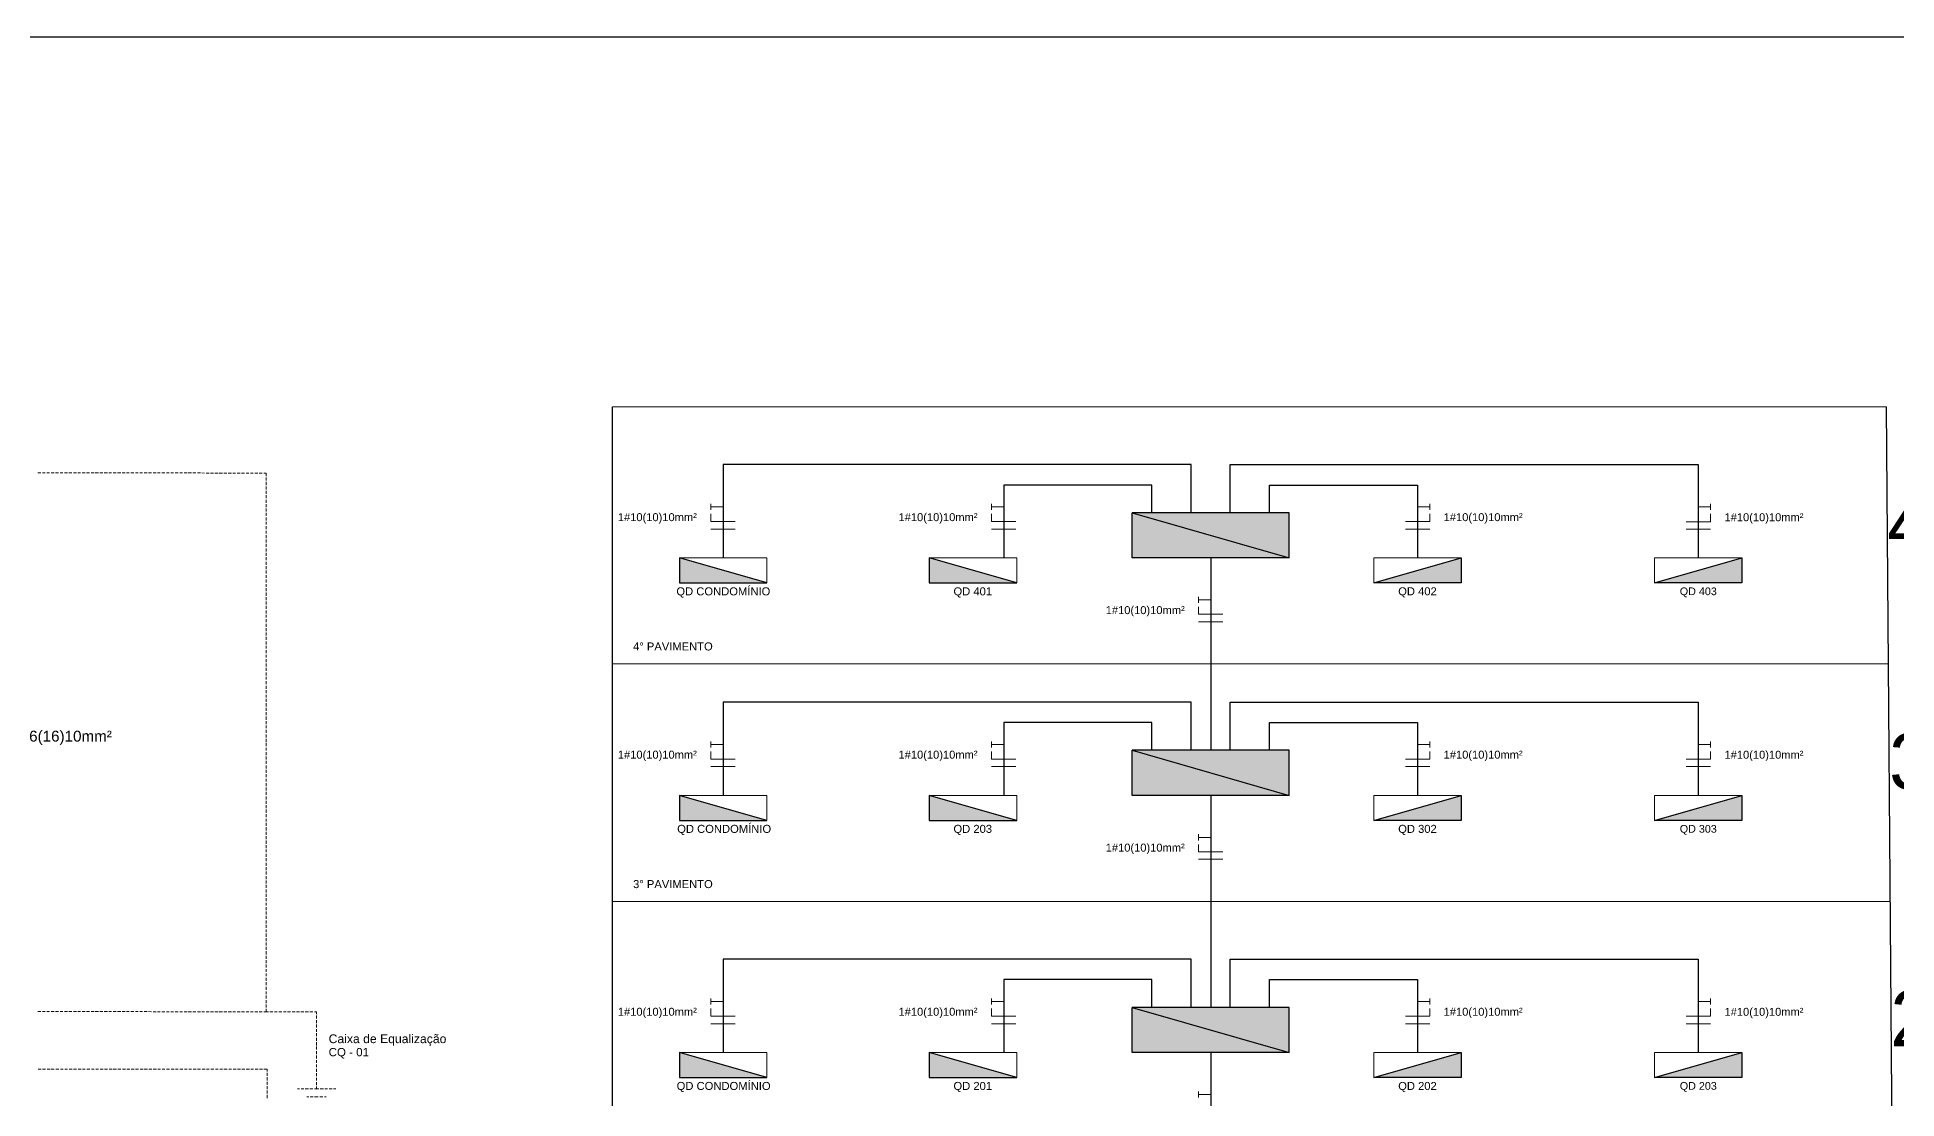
# Model space of a CAD drawing. Header units: millimetres. Extents: x 50 to 186, y -32 to 33.
# Drawn here: x 144.72 to 171.33, y 18.15 to 33.34 of the extents above; entities that cross this region are included whole.
import ezdxf

# ---------------------------------------------------------------- set-up
doc = ezdxf.new("R2010")
doc.units = ezdxf.units.MM
doc.layers.add('11 - Quadro de cargas', color=7, linetype='Continuous', lineweight=30)
doc.layers.add('Prumada Eletrica', color=40, linetype='Continuous', lineweight=30)
doc.layers.add('TEXTO', color=7, linetype='Continuous')
doc.styles.add('Arial0', font='arial.ttf', dxfattribs={"height": 3.14658})
doc.styles.get("Standard").update_dxf_attribs({"font": 'arial.ttf'})

msp = doc.modelspace()

# ---------------------------------------------------------------- hatches: boundary and pattern name
at = {"layer": 'Prumada Eletrica', "true_color": 0x000002}
h = msp.add_hatch(color=2, dxfattribs=at)
h.paths.add_polyline_path([(162.634, 26.534), (160.388, 26.534), (162.634, 25.89)])
h.paths.add_polyline_path([(160.388, 26.534), (162.634, 25.89), (160.388, 25.89)])
for points in [[(153.91, 25.89), (153.91, 25.533), (155.161, 25.533)], [(157.485, 25.89), (157.485, 25.533), (158.736, 25.533)], [(165.093, 25.89), (165.093, 25.533), (163.842, 25.533)], [(169.109, 25.89), (169.109, 25.533), (167.858, 25.533)], [(153.91, 22.492), (153.91, 22.134), (155.161, 22.134)], [(157.485, 22.492), (157.485, 22.134), (158.736, 22.134)], [(165.093, 22.492), (165.093, 22.134), (163.842, 22.134)], [(169.109, 22.492), (169.109, 22.134), (167.858, 22.134)], [(153.91, 18.814), (153.91, 18.457), (155.161, 18.457)], [(157.485, 18.814), (157.485, 18.457), (158.736, 18.457)], [(165.093, 18.814), (165.093, 18.457), (163.842, 18.457)], [(169.109, 18.814), (169.109, 18.457), (167.858, 18.457)]]:
    msp.add_hatch(color=2, dxfattribs=at).paths.add_polyline_path(points)
h = msp.add_hatch(color=2, dxfattribs=at)
h.paths.add_polyline_path([(162.634, 23.136), (160.388, 23.136), (162.634, 22.492)])
h.paths.add_polyline_path([(160.388, 23.136), (162.634, 22.492), (160.388, 22.492)])
h = msp.add_hatch(color=2, dxfattribs=at)
h.paths.add_polyline_path([(162.634, 19.458), (160.388, 19.458), (162.634, 18.814)])
h.paths.add_polyline_path([(160.388, 19.458), (162.634, 18.814), (160.388, 18.814)])

# ---------------------------------------------------------------- linework, layer by layer
at = {"layer": '11 - Quadro de cargas'}
msp.add_line((185.5, 33.339), (105.5, 33.339), dxfattribs=at)
at = {"layer": 'Prumada Eletrica'}
for p, q in [((152.953, 9.942), (152.953, 28.051)), ((171.323, 9.942), (171.177, 28.051))]:
    msp.add_line(p, q, dxfattribs=at)
at = {"layer": 'Prumada Eletrica', "linetype": 'Continuous', "lineweight": 9}
for points in [[(152.953, 28.051), (171.177, 28.051)], [(152.953, 24.374), (171.207, 24.374)], [(152.953, 20.974), (171.234, 20.974)]]:
    msp.add_lwpolyline(points, dxfattribs=at)
at = {"layer": 'Prumada Eletrica', "color": 5, "linetype": 'Continuous', "lineweight": 25, "true_color": 0x000005}
for points in [[(161.229, 26.534), (161.229, 27.225), (154.535, 27.225), (154.535, 25.89)], [(161.79, 26.534), (161.79, 27.225), (168.483, 27.225), (168.483, 25.89)], [(160.667, 26.534), (160.667, 26.931), (159.881, 26.931), (158.551, 26.931), (158.551, 25.89)], [(162.352, 26.534), (162.352, 26.931), (163.138, 26.931), (164.468, 26.931), (164.468, 25.89)], [(161.511, 25.89), (161.511, 24.374), (161.511, 24.374)], [(161.511, 24.653), (161.511, 23.136), (161.511, 23.136)], [(161.229, 23.136), (161.229, 23.827), (154.535, 23.827), (154.535, 22.492)], [(161.79, 23.136), (161.79, 23.827), (168.483, 23.827), (168.483, 22.492)], [(160.667, 23.136), (160.667, 23.532), (159.881, 23.532), (158.551, 23.532), (158.551, 22.492)], [(162.352, 23.136), (162.352, 23.532), (163.138, 23.532), (164.468, 23.532), (164.468, 22.492)], [(161.511, 22.492), (161.511, 20.975), (161.511, 20.975)], [(161.511, 20.975), (161.511, 19.458), (161.511, 19.458)], [(161.229, 19.458), (161.229, 20.149), (154.535, 20.149), (154.535, 18.814)], [(161.79, 19.458), (161.79, 20.149), (168.483, 20.149), (168.483, 18.814)], [(160.667, 19.458), (160.667, 19.855), (159.881, 19.855), (158.551, 19.855), (158.551, 18.814)], [(162.352, 19.458), (162.352, 19.855), (163.138, 19.855), (164.468, 19.855), (164.468, 18.814)], [(161.511, 18.814), (161.511, 17.297), (161.511, 17.297)]]:
    msp.add_lwpolyline(points, dxfattribs=at)
at = {"layer": 'Prumada Eletrica', "color": 6, "linetype": 'Continuous', "lineweight": 9, "true_color": 0x000006}
for points in [[(144.775, 27.105), (144.734, 27.105), (144.734, 27.105)], [(144.84, 27.105), (144.798, 27.105), (144.798, 27.105)], [(144.901, 27.105), (144.862, 27.105), (144.862, 27.105)], [(144.965, 27.105), (144.924, 27.105), (144.924, 27.105)], [(145.03, 27.105), (144.988, 27.105), (144.988, 27.105)], [(145.091, 27.105), (145.052, 27.105), (145.052, 27.105)], [(145.155, 27.105), (145.113, 27.105), (145.113, 27.105)], [(145.22, 27.105), (145.178, 27.105), (145.178, 27.105)], [(145.284, 27.105), (145.242, 27.105), (145.242, 27.105)], [(145.345, 27.105), (145.306, 27.105), (145.306, 27.105)], [(145.41, 27.105), (145.365, 27.105), (145.365, 27.105)], [(145.474, 27.105), (145.429, 27.105), (145.429, 27.105)], [(145.538, 27.105), (145.496, 27.105), (145.496, 27.105)], [(145.6, 27.105), (145.555, 27.105), (145.555, 27.105)], [(145.664, 27.105), (145.619, 27.105), (145.619, 27.105)], [(145.728, 27.105), (145.683, 27.105), (145.683, 27.105)], [(145.787, 27.105), (145.748, 27.105), (145.748, 27.105)], [(145.854, 27.105), (145.809, 27.105), (145.809, 27.105)], [(145.918, 27.105), (145.873, 27.105), (145.873, 27.105)], [(145.982, 27.105), (145.938, 27.105), (145.938, 27.105)], [(146.041, 27.105), (145.999, 27.105), (145.999, 27.105)], [(146.105, 27.105), (146.063, 27.105), (146.063, 27.105)], [(146.169, 27.105), (146.128, 27.105), (146.128, 27.105)], [(146.231, 27.105), (146.192, 27.105), (146.192, 27.105)], [(146.295, 27.105), (146.253, 27.105), (146.253, 27.105)], [(146.359, 27.105), (146.317, 27.105), (146.317, 27.105)], [(146.424, 27.105), (146.382, 27.105), (146.382, 27.105)], [(146.485, 27.105), (146.443, 27.105), (146.443, 27.105)], [(146.549, 27.105), (146.507, 27.105), (146.507, 27.105)], [(146.614, 27.105), (146.572, 27.105), (146.572, 27.105)], [(146.675, 27.105), (146.636, 27.105), (146.636, 27.105)], [(146.739, 27.105), (146.697, 27.105), (146.697, 27.105)], [(146.804, 27.105), (146.762, 27.105), (146.762, 27.105)], [(146.868, 27.105), (146.826, 27.105), (146.826, 27.105)], [(146.929, 27.105), (146.885, 27.105), (146.885, 27.105)], [(146.994, 27.105), (146.949, 27.105), (146.949, 27.105)], [(147.058, 27.105), (147.016, 27.105), (147.016, 27.105)], [(147.119, 27.099), (147.08, 27.105), (147.08, 27.105)], [(147.183, 27.099), (147.139, 27.099), (147.139, 27.099)], [(147.248, 27.099), (147.203, 27.099), (147.203, 27.099)], [(147.312, 27.099), (147.267, 27.099), (147.267, 27.099)], [(147.373, 27.099), (147.329, 27.099), (147.329, 27.099)], [(147.438, 27.099), (147.393, 27.099), (147.393, 27.099)], [(147.502, 27.099), (147.457, 27.099), (147.457, 27.099)], [(147.561, 27.099), (147.522, 27.099), (147.522, 27.099)], [(147.625, 27.099), (147.583, 27.099), (147.583, 27.099)], [(147.689, 27.099), (147.647, 27.099), (147.647, 27.099)], [(147.753, 27.099), (147.711, 27.099), (147.711, 27.099)], [(147.815, 27.099), (147.776, 27.099), (147.776, 27.099)], [(147.879, 27.099), (147.837, 27.099), (147.837, 27.099)], [(147.943, 27.099), (147.901, 27.099), (147.901, 27.099)], [(147.999, 27.057), (147.999, 27.099), (147.966, 27.099)], [(147.999, 26.996), (147.999, 27.041), (147.999, 27.041)], [(147.999, 26.932), (147.999, 26.976), (147.999, 26.976)], [(147.999, 26.867), (147.999, 26.912), (147.999, 26.912)], [(147.999, 26.806), (147.999, 26.848), (147.999, 26.848)], [(147.999, 26.742), (147.999, 26.786), (147.999, 26.786)], [(147.999, 26.678), (147.999, 26.722), (147.999, 26.722)], [(147.999, 26.613), (147.999, 26.658), (147.999, 26.658)], [(147.999, 26.555), (147.999, 26.597), (147.999, 26.597)], [(147.999, 26.49), (147.999, 26.532), (147.999, 26.532)], [(147.999, 26.423), (147.999, 26.468), (147.999, 26.468)], [(147.999, 26.365), (147.999, 26.404), (147.999, 26.404)], [(147.999, 26.3), (147.999, 26.342), (147.999, 26.342)], [(147.999, 26.236), (147.999, 26.278), (147.999, 26.278)], [(147.999, 26.172), (147.999, 26.214), (147.999, 26.214)], [(147.999, 26.11), (147.999, 26.152), (147.999, 26.152)], [(147.999, 26.046), (147.999, 26.088), (147.999, 26.088)], [(147.999, 25.982), (147.999, 26.024), (147.999, 26.024)], [(147.999, 25.92), (147.999, 25.96), (147.999, 25.96)], [(147.999, 25.856), (147.999, 25.898), (147.999, 25.898)], [(147.999, 25.792), (147.999, 25.834), (147.999, 25.834)], [(147.999, 25.728), (147.999, 25.77), (147.999, 25.77)], [(147.999, 25.666), (147.999, 25.708), (147.999, 25.708)], [(147.999, 25.602), (147.999, 25.644), (147.999, 25.644)], [(147.999, 25.538), (147.999, 25.58), (147.999, 25.58)], [(147.999, 25.476), (147.999, 25.515), (147.999, 25.515)], [(147.999, 25.412), (147.999, 25.457), (147.999, 25.457)], [(147.999, 25.348), (147.999, 25.393), (147.999, 25.393)], [(147.999, 25.284), (147.999, 25.328), (147.999, 25.328)], [(147.999, 25.222), (147.999, 25.267), (147.999, 25.267)], [(147.999, 25.158), (147.999, 25.203), (147.999, 25.203)], [(147.999, 25.094), (147.999, 25.138), (147.999, 25.138)], [(147.999, 25.035), (147.999, 25.074), (147.999, 25.074)], [(147.999, 24.971), (147.999, 25.013), (147.999, 25.013)], [(147.999, 24.904), (147.999, 24.948), (147.999, 24.948)], [(147.999, 24.839), (147.999, 24.884), (147.999, 24.884)], [(147.999, 24.781), (147.999, 24.82), (147.999, 24.82)], [(147.999, 24.716), (147.999, 24.758), (147.999, 24.758)], [(147.999, 24.652), (147.999, 24.694), (147.999, 24.694)], [(147.999, 24.591), (147.999, 24.63), (147.999, 24.63)], [(147.999, 24.527), (147.999, 24.568), (147.999, 24.568)], [(147.999, 24.462), (147.999, 24.504), (147.999, 24.504)], [(147.999, 24.398), (147.999, 24.44), (147.999, 24.44)], [(147.999, 24.337), (147.999, 24.376), (147.999, 24.376)], [(147.999, 24.272), (147.999, 24.314), (147.999, 24.314)], [(147.999, 24.208), (147.999, 24.25), (147.999, 24.25)], [(147.999, 24.147), (147.999, 24.186), (147.999, 24.186)], [(147.999, 24.082), (147.999, 24.124), (147.999, 24.124)], [(147.999, 24.018), (147.999, 24.06), (147.999, 24.06)], [(147.999, 23.954), (147.999, 23.996), (147.999, 23.996)], [(147.999, 23.892), (147.999, 23.931), (147.999, 23.931)], [(147.999, 23.828), (147.999, 23.873), (147.999, 23.873)], [(147.999, 23.764), (147.999, 23.809), (147.999, 23.809)], [(147.999, 23.702), (147.999, 23.742), (147.999, 23.742)], [(147.999, 23.638), (147.999, 23.683), (147.999, 23.683)], [(147.999, 23.574), (147.999, 23.619), (147.999, 23.619)], [(147.999, 23.51), (147.999, 23.554), (147.999, 23.554)], [(147.999, 23.451), (147.999, 23.49), (147.999, 23.49)], [(147.999, 23.384), (147.999, 23.429), (147.999, 23.429)], [(147.999, 23.32), (147.999, 23.364), (147.999, 23.364)], [(147.999, 23.255), (147.999, 23.3), (147.999, 23.3)], [(147.999, 23.197), (147.999, 23.239), (147.999, 23.239)], [(147.999, 23.133), (147.999, 23.174), (147.999, 23.174)], [(147.999, 23.068), (147.999, 23.11), (147.999, 23.11)], [(147.999, 23.007), (147.999, 23.046), (147.999, 23.046)], [(147.999, 22.943), (147.999, 22.984), (147.999, 22.984)], [(147.999, 22.878), (147.999, 22.92), (147.999, 22.92)], [(147.999, 22.814), (147.999, 22.856), (147.999, 22.856)], [(147.999, 22.753), (147.999, 22.795), (147.999, 22.795)], [(147.999, 22.688), (147.999, 22.73), (147.999, 22.73)], [(147.999, 22.624), (147.999, 22.666), (147.999, 22.666)], [(147.999, 22.563), (147.999, 22.602), (147.999, 22.602)], [(147.999, 22.498), (147.999, 22.54), (147.999, 22.54)], [(147.999, 22.434), (147.999, 22.476), (147.999, 22.476)], [(147.999, 22.37), (147.999, 22.412), (147.999, 22.412)], [(147.999, 22.308), (147.999, 22.353), (147.999, 22.353)], [(147.999, 22.244), (147.999, 22.289), (147.999, 22.289)], [(147.999, 22.18), (147.999, 22.222), (147.999, 22.222)], [(147.999, 22.119), (147.999, 22.158), (147.999, 22.158)], [(147.999, 22.054), (147.999, 22.099), (147.999, 22.099)], [(147.999, 21.99), (147.999, 22.035), (147.999, 22.035)], [(147.999, 21.926), (147.999, 21.97), (147.999, 21.97)], [(147.999, 21.864), (147.999, 21.909), (147.999, 21.909)], [(147.999, 21.8), (147.999, 21.845), (147.999, 21.845)], [(147.999, 21.736), (147.999, 21.78), (147.999, 21.78)], [(147.999, 21.677), (147.999, 21.716), (147.999, 21.716)], [(147.999, 21.613), (147.999, 21.655), (147.999, 21.655)], [(147.999, 21.549), (147.999, 21.591), (147.999, 21.591)], [(147.999, 21.484), (147.999, 21.526), (147.999, 21.526)], [(147.999, 21.423), (147.999, 21.465), (147.999, 21.465)], [(147.999, 21.359), (147.999, 21.401), (147.999, 21.401)], [(147.999, 21.294), (147.999, 21.336), (147.999, 21.336)], [(147.999, 21.233), (147.999, 21.272), (147.999, 21.272)], [(147.999, 21.169), (147.999, 21.211), (147.999, 21.211)], [(147.999, 21.104), (147.999, 21.146), (147.999, 21.146)], [(147.999, 21.04), (147.999, 21.082), (147.999, 21.082)], [(147.999, 20.979), (147.999, 21.021), (147.999, 21.021)], [(147.999, 20.915), (147.999, 20.956), (147.999, 20.956)], [(147.999, 20.85), (147.999, 20.892), (147.999, 20.892)], [(147.999, 20.789), (147.999, 20.828), (147.999, 20.828)], [(147.999, 20.725), (147.999, 20.769), (147.999, 20.769)], [(147.999, 20.66), (147.999, 20.702), (147.999, 20.702)], [(147.999, 20.596), (147.999, 20.638), (147.999, 20.638)], [(147.999, 20.535), (147.999, 20.574), (147.999, 20.574)], [(147.999, 20.47), (147.999, 20.515), (147.999, 20.515)], [(147.999, 20.406), (147.999, 20.451), (147.999, 20.451)], [(147.999, 20.345), (147.999, 20.387), (147.999, 20.387)], [(147.999, 20.28), (147.999, 20.325), (147.999, 20.325)], [(147.999, 20.216), (147.999, 20.261), (147.999, 20.261)], [(147.999, 20.152), (147.999, 20.197), (147.999, 20.197)], [(147.999, 20.093), (147.999, 20.132), (147.999, 20.132)], [(147.999, 20.029), (147.999, 20.071), (147.999, 20.071)], [(147.999, 19.965), (147.999, 20.007), (147.999, 20.007)], [(147.999, 19.903), (147.999, 19.942), (147.999, 19.942)], [(147.999, 19.839), (147.999, 19.881), (147.999, 19.881)], [(147.999, 19.775), (147.999, 19.817), (147.999, 19.817)], [(147.999, 19.71), (147.999, 19.752), (147.999, 19.752)], [(147.999, 19.649), (147.999, 19.688), (147.999, 19.688)], [(147.999, 19.585), (147.999, 19.627), (147.999, 19.627)], [(147.999, 19.521), (147.999, 19.562), (147.999, 19.562)], [(147.999, 19.459), (147.999, 19.498), (147.999, 19.498)], [(147.999, 19.395), (147.999, 19.437), (147.999, 19.437)], [(144.734, 19.398), (144.775, 19.398), (144.775, 19.398)], [(144.798, 19.398), (144.84, 19.398), (144.84, 19.398)], [(144.862, 19.398), (144.901, 19.398), (144.901, 19.398)], [(144.924, 19.398), (144.965, 19.398), (144.965, 19.398)], [(144.988, 19.398), (145.03, 19.398), (145.03, 19.398)], [(145.052, 19.398), (145.091, 19.398), (145.091, 19.398)], [(145.113, 19.398), (145.155, 19.398), (145.155, 19.398)], [(145.178, 19.398), (145.22, 19.398), (145.22, 19.398)], [(145.242, 19.398), (145.284, 19.398), (145.284, 19.398)], [(145.306, 19.398), (145.345, 19.398), (145.345, 19.398)], [(145.365, 19.398), (145.41, 19.398), (145.41, 19.398)], [(145.429, 19.398), (145.474, 19.398), (145.474, 19.398)], [(145.496, 19.398), (145.538, 19.398), (145.538, 19.398)], [(145.555, 19.398), (145.6, 19.398), (145.6, 19.398)], [(145.619, 19.398), (145.664, 19.398), (145.664, 19.398)], [(145.683, 19.398), (145.728, 19.398), (145.728, 19.398)], [(145.748, 19.398), (145.787, 19.398), (145.787, 19.398)], [(145.809, 19.398), (145.854, 19.398), (145.854, 19.398)], [(145.873, 19.398), (145.918, 19.398), (145.918, 19.398)], [(145.938, 19.398), (145.982, 19.398), (145.982, 19.398)], [(145.999, 19.398), (146.041, 19.398), (146.041, 19.398)], [(146.063, 19.398), (146.105, 19.398), (146.105, 19.398)], [(146.128, 19.398), (146.169, 19.398), (146.169, 19.398)], [(146.192, 19.398), (146.231, 19.398), (146.231, 19.398)], [(146.253, 19.398), (146.295, 19.398), (146.295, 19.398)], [(146.317, 19.398), (146.359, 19.395), (146.359, 19.395)], [(146.382, 19.395), (146.424, 19.395), (146.424, 19.395)], [(146.443, 19.395), (146.485, 19.395), (146.485, 19.395)], [(146.507, 19.395), (146.549, 19.395), (146.549, 19.395)], [(146.572, 19.395), (146.614, 19.395), (146.614, 19.395)], [(146.636, 19.395), (146.675, 19.395), (146.675, 19.395)], [(146.697, 19.395), (146.739, 19.395), (146.739, 19.395)], [(146.762, 19.395), (146.804, 19.395), (146.804, 19.395)], [(146.826, 19.395), (146.868, 19.395), (146.868, 19.395)], [(146.885, 19.395), (146.929, 19.395), (146.929, 19.395)], [(146.949, 19.395), (146.994, 19.395), (146.994, 19.395)], [(147.016, 19.395), (147.058, 19.395), (147.058, 19.395)], [(147.08, 19.395), (147.119, 19.395), (147.119, 19.395)], [(147.139, 19.395), (147.183, 19.395), (147.183, 19.395)], [(147.203, 19.395), (147.248, 19.395), (147.248, 19.395)], [(147.267, 19.395), (147.312, 19.395), (147.312, 19.395)], [(147.329, 19.395), (147.373, 19.395), (147.373, 19.395)], [(147.393, 19.395), (147.438, 19.395), (147.438, 19.395)], [(147.457, 19.395), (147.502, 19.395), (147.502, 19.395)], [(147.522, 19.395), (147.561, 19.395), (147.561, 19.395)], [(147.583, 19.395), (147.625, 19.395), (147.625, 19.395)], [(147.647, 19.395), (147.689, 19.395), (147.689, 19.395)], [(147.711, 19.395), (147.753, 19.395), (147.753, 19.395)], [(147.776, 19.395), (147.815, 19.395), (147.815, 19.395)], [(147.837, 19.395), (147.879, 19.395), (147.879, 19.395)], [(147.901, 19.395), (147.943, 19.395), (147.943, 19.395)], [(147.966, 19.395), (147.999, 19.395), (147.999, 19.395)], [(147.999, 19.395), (148.033, 19.395), (148.033, 19.395)], [(148.052, 19.395), (148.094, 19.395), (148.094, 19.395)], [(148.117, 19.395), (148.158, 19.395), (148.158, 19.395)], [(148.181, 19.395), (148.223, 19.395), (148.223, 19.395)], [(148.245, 19.395), (148.284, 19.395), (148.284, 19.395)], [(148.306, 19.395), (148.348, 19.395), (148.348, 19.395)], [(148.371, 19.395), (148.413, 19.395), (148.413, 19.395)], [(148.435, 19.395), (148.477, 19.395), (148.477, 19.395)], [(148.494, 19.395), (148.538, 19.395), (148.538, 19.395)], [(148.558, 19.395), (148.603, 19.395), (148.603, 19.395)], [(148.625, 19.395), (148.667, 19.395), (148.667, 19.395)], [(148.689, 19.395), (148.72, 19.395), (148.72, 19.359)], [(148.72, 19.342), (148.72, 19.297), (148.72, 19.297)], [(148.72, 19.277), (148.72, 19.233), (148.72, 19.233)], [(148.72, 19.213), (148.72, 19.169), (148.72, 19.169)], [(148.72, 19.149), (148.72, 19.11), (148.72, 19.11)], [(148.72, 19.088), (148.72, 19.046), (148.72, 19.046)], [(148.72, 19.023), (148.72, 18.981), (148.72, 18.981)], [(148.72, 18.959), (148.72, 18.914), (148.72, 18.914)], [(148.72, 18.898), (148.72, 18.856), (148.72, 18.856)], [(148.72, 18.833), (148.72, 18.791), (148.72, 18.791)], [(148.72, 18.769), (148.72, 18.727), (148.72, 18.727)], [(148.72, 18.705), (148.72, 18.666), (148.72, 18.666)], [(148.72, 18.643), (148.72, 18.601), (148.72, 18.601)], [(144.781, 18.574), (144.736, 18.574), (144.736, 18.574)], [(144.845, 18.574), (144.801, 18.574), (144.801, 18.574)], [(144.91, 18.574), (144.865, 18.574), (144.865, 18.574)], [(144.968, 18.574), (144.926, 18.574), (144.926, 18.574)], [(145.032, 18.574), (144.991, 18.574), (144.991, 18.574)], [(145.097, 18.574), (145.055, 18.574), (145.055, 18.574)], [(145.158, 18.574), (145.119, 18.574), (145.119, 18.574)], [(145.222, 18.574), (145.181, 18.574), (145.181, 18.574)], [(145.287, 18.574), (145.245, 18.574), (145.245, 18.574)], [(145.351, 18.574), (145.309, 18.574), (145.309, 18.574)], [(145.412, 18.574), (145.37, 18.574), (145.37, 18.574)], [(145.477, 18.574), (145.435, 18.574), (145.435, 18.574)], [(145.541, 18.574), (145.499, 18.574), (145.499, 18.574)], [(145.602, 18.574), (145.563, 18.574), (145.563, 18.574)], [(145.667, 18.574), (145.625, 18.574), (145.625, 18.574)], [(145.731, 18.574), (145.689, 18.574), (145.689, 18.574)], [(145.795, 18.574), (145.753, 18.574), (145.753, 18.574)], [(145.857, 18.574), (145.812, 18.574), (145.812, 18.574)], [(145.921, 18.574), (145.876, 18.574), (145.876, 18.574)], [(145.985, 18.574), (145.943, 18.574), (145.943, 18.574)], [(146.047, 18.574), (146.007, 18.574), (146.007, 18.574)], [(146.111, 18.574), (146.066, 18.574), (146.066, 18.574)], [(146.175, 18.574), (146.13, 18.574), (146.13, 18.574)], [(146.239, 18.574), (146.195, 18.574), (146.195, 18.574)], [(146.301, 18.574), (146.256, 18.574), (146.256, 18.574)], [(146.365, 18.574), (146.32, 18.574), (146.32, 18.574)], [(146.429, 18.574), (146.385, 18.574), (146.385, 18.574)], [(146.488, 18.574), (146.449, 18.574), (146.449, 18.574)], [(146.552, 18.574), (146.51, 18.574), (146.51, 18.574)], [(146.616, 18.574), (146.575, 18.574), (146.575, 18.574)], [(146.681, 18.574), (146.639, 18.574), (146.639, 18.574)], [(146.742, 18.574), (146.7, 18.574), (146.7, 18.574)], [(146.806, 18.574), (146.764, 18.574), (146.764, 18.574)], [(146.871, 18.574), (146.829, 18.574), (146.829, 18.574)], [(146.932, 18.574), (146.893, 18.574), (146.893, 18.574)], [(146.996, 18.574), (146.954, 18.574), (146.954, 18.574)], [(147.061, 18.574), (147.019, 18.574), (147.019, 18.574)], [(147.125, 18.574), (147.083, 18.574), (147.083, 18.574)], [(147.186, 18.574), (147.147, 18.574), (147.147, 18.574)], [(147.251, 18.574), (147.209, 18.574), (147.209, 18.574)], [(147.315, 18.574), (147.273, 18.574), (147.273, 18.574)], [(147.376, 18.574), (147.337, 18.574), (147.337, 18.574)], [(147.44, 18.574), (147.396, 18.574), (147.396, 18.574)], [(147.505, 18.574), (147.463, 18.574), (147.463, 18.574)], [(147.569, 18.574), (147.527, 18.574), (147.527, 18.574)], [(147.63, 18.574), (147.591, 18.574), (147.591, 18.574)], [(147.695, 18.574), (147.65, 18.574), (147.65, 18.574)], [(147.759, 18.574), (147.714, 18.574), (147.714, 18.574)], [(147.82, 18.574), (147.779, 18.574), (147.779, 18.574)], [(147.885, 18.574), (147.84, 18.574), (147.84, 18.574)], [(147.949, 18.574), (147.904, 18.574), (147.904, 18.574)], [(148.013, 18.543), (148.013, 18.574), (147.968, 18.574)], [(148.013, 18.479), (148.013, 18.523), (148.013, 18.523)], [(148.013, 18.414), (148.013, 18.459), (148.013, 18.459)], [(148.013, 18.35), (148.013, 18.395), (148.013, 18.395)], [(148.72, 18.579), (148.72, 18.537), (148.72, 18.537)], [(148.72, 18.515), (148.72, 18.473), (148.72, 18.473)], [(148.72, 18.451), (148.72, 18.412), (148.72, 18.412)], [(148.72, 18.389), (148.72, 18.347), (148.72, 18.347)], [(148.013, 18.289), (148.013, 18.333), (148.013, 18.333)], [(148.013, 18.224), (148.013, 18.269), (148.013, 18.269)], [(148.013, 18.16), (148.013, 18.205), (148.013, 18.205)], [(148.477, 18.294), (148.446, 18.294), (148.446, 18.294)], [(148.538, 18.294), (148.499, 18.294), (148.499, 18.294)], [(148.603, 18.294), (148.558, 18.294), (148.558, 18.294)], [(148.608, 18.18), (148.58, 18.18), (148.58, 18.18)], [(148.667, 18.294), (148.625, 18.294), (148.625, 18.294)], [(148.67, 18.18), (148.631, 18.18), (148.631, 18.18)], [(148.753, 18.294), (148.72, 18.294), (148.689, 18.294)], [(148.745, 18.18), (148.72, 18.18), (148.692, 18.18)], [(148.72, 18.325), (148.72, 18.294), (148.72, 18.294)], [(148.809, 18.18), (148.767, 18.18), (148.767, 18.18)], [(148.818, 18.294), (148.773, 18.294), (148.773, 18.294)], [(148.857, 18.18), (148.832, 18.18), (148.832, 18.18)], [(148.876, 18.294), (148.837, 18.294), (148.837, 18.294)], [(148.941, 18.294), (148.899, 18.294), (148.899, 18.294)], [(148.996, 18.294), (148.963, 18.294), (148.963, 18.294)]]:
    msp.add_lwpolyline(points, dxfattribs=at)
at = {"layer": 'Prumada Eletrica', "color": 7, "linetype": 'Continuous', "lineweight": 20, "true_color": 0x000007}
for points in [[(154.361, 26.62), (154.361, 26.663), (154.361, 26.663)], [(154.535, 26.62), (154.361, 26.62), (154.361, 26.576)], [(158.376, 26.62), (158.376, 26.663), (158.376, 26.663)], [(158.551, 26.62), (158.376, 26.62), (158.376, 26.576)], [(164.468, 26.62), (164.644, 26.62), (164.644, 26.576)], [(164.644, 26.62), (164.644, 26.663), (164.644, 26.663)], [(154.707, 26.409), (154.535, 26.409), (154.361, 26.409), (154.361, 26.519)], [(158.723, 26.409), (158.551, 26.409), (158.376, 26.409), (158.376, 26.519)], [(164.296, 26.409), (164.468, 26.409), (164.644, 26.409), (164.644, 26.519)], [(154.707, 26.301), (154.535, 26.301), (154.361, 26.301)], [(158.723, 26.301), (158.551, 26.301), (158.376, 26.301)], [(164.296, 26.301), (164.468, 26.301), (164.644, 26.301)], [(161.336, 25.29), (161.336, 25.333), (161.336, 25.333)], [(161.511, 25.29), (161.336, 25.29), (161.336, 25.247)], [(161.683, 25.082), (161.511, 25.082), (161.336, 25.082), (161.336, 25.189)], [(161.683, 24.976), (161.511, 24.976), (161.336, 24.976)], [(154.361, 23.221), (154.361, 23.264), (154.361, 23.264)], [(154.535, 23.221), (154.361, 23.221), (154.361, 23.178)], [(158.376, 23.221), (158.376, 23.264), (158.376, 23.264)], [(158.551, 23.221), (158.376, 23.221), (158.376, 23.178)], [(164.468, 23.221), (164.644, 23.221), (164.644, 23.178)], [(164.644, 23.221), (164.644, 23.264), (164.644, 23.264)], [(154.707, 23.01), (154.535, 23.01), (154.361, 23.01), (154.361, 23.12)], [(154.707, 22.903), (154.535, 22.903), (154.361, 22.903)], [(158.723, 23.01), (158.551, 23.01), (158.376, 23.01), (158.376, 23.12)], [(158.723, 22.903), (158.551, 22.903), (158.376, 22.903)], [(164.296, 23.01), (164.468, 23.01), (164.644, 23.01), (164.644, 23.12)], [(164.296, 22.903), (164.468, 22.903), (164.644, 22.903)], [(161.336, 21.891), (161.336, 21.935), (161.336, 21.935)], [(161.511, 21.891), (161.336, 21.891), (161.336, 21.848)], [(161.683, 21.683), (161.511, 21.683), (161.336, 21.683), (161.336, 21.791)], [(161.683, 21.577), (161.511, 21.577), (161.336, 21.577)], [(154.361, 19.543), (154.361, 19.587), (154.361, 19.587)], [(154.535, 19.543), (154.361, 19.543), (154.361, 19.5)], [(154.707, 19.332), (154.535, 19.332), (154.361, 19.332), (154.361, 19.443)], [(158.376, 19.543), (158.376, 19.587), (158.376, 19.587)], [(158.551, 19.543), (158.376, 19.543), (158.376, 19.5)], [(158.723, 19.332), (158.551, 19.332), (158.376, 19.332), (158.376, 19.443)], [(164.296, 19.332), (164.468, 19.332), (164.644, 19.332), (164.644, 19.443)], [(164.468, 19.543), (164.644, 19.543), (164.644, 19.5)], [(164.644, 19.543), (164.644, 19.587), (164.644, 19.587)], [(154.707, 19.225), (154.535, 19.225), (154.361, 19.225)], [(158.723, 19.225), (158.551, 19.225), (158.376, 19.225)], [(164.296, 19.225), (164.468, 19.225), (164.644, 19.225)], [(161.336, 18.214), (161.336, 18.257), (161.336, 18.257)], [(161.511, 18.214), (161.336, 18.214), (161.336, 18.17)]]:
    msp.add_lwpolyline(points, dxfattribs=at)
at = {"layer": 'Prumada Eletrica', "color": 7, "linetype": 'Continuous', "lineweight": 9, "true_color": 0x000007}
for points in [[(168.483, 26.62), (168.659, 26.62), (168.659, 26.661)], [(168.659, 26.575), (168.659, 26.62), (168.659, 26.62)], [(168.313, 26.407), (168.483, 26.407), (168.659, 26.407), (168.659, 26.519)], [(168.313, 26.301), (168.483, 26.301), (168.659, 26.301)], [(168.483, 23.221), (168.659, 23.221), (168.659, 23.263)], [(168.659, 23.176), (168.659, 23.221), (168.659, 23.221)], [(168.313, 23.009), (168.483, 23.009), (168.659, 23.009), (168.659, 23.12)], [(168.313, 22.903), (168.483, 22.903), (168.659, 22.903)], [(168.313, 19.331), (168.483, 19.331), (168.659, 19.331), (168.659, 19.443)], [(168.483, 19.543), (168.659, 19.543), (168.659, 19.585)], [(168.659, 19.499), (168.659, 19.543), (168.659, 19.543)], [(168.313, 19.225), (168.483, 19.225), (168.659, 19.225)]]:
    msp.add_lwpolyline(points, dxfattribs=at)
at = {"layer": 'Prumada Eletrica', "color": 2, "linetype": 'Continuous', "lineweight": -2, "true_color": 0x000002}
for points in [[(162.634, 26.534), (160.388, 26.534), (162.634, 25.89)], [(160.388, 26.534), (162.634, 25.89), (160.388, 25.89)], [(153.91, 25.89), (153.91, 25.533), (155.161, 25.533)], [(157.485, 25.89), (157.485, 25.533), (158.736, 25.533)], [(165.093, 25.89), (165.093, 25.533), (163.842, 25.533)], [(169.109, 25.89), (169.109, 25.533), (167.858, 25.533)], [(162.634, 23.136), (160.388, 23.136), (162.634, 22.492)], [(160.388, 23.136), (162.634, 22.492), (160.388, 22.492)], [(153.91, 22.492), (153.91, 22.134), (155.161, 22.134)], [(157.485, 22.492), (157.485, 22.134), (158.736, 22.134)], [(165.093, 22.492), (165.093, 22.134), (163.842, 22.134)], [(169.109, 22.492), (169.109, 22.134), (167.858, 22.134)], [(162.634, 19.458), (160.388, 19.458), (162.634, 18.814)], [(160.388, 19.458), (162.634, 18.814), (160.388, 18.814)], [(153.91, 18.814), (153.91, 18.457), (155.161, 18.457)], [(157.485, 18.814), (157.485, 18.457), (158.736, 18.457)], [(165.093, 18.814), (165.093, 18.457), (163.842, 18.457)], [(169.109, 18.814), (169.109, 18.457), (167.858, 18.457)]]:
    msp.add_lwpolyline(points, close=True, dxfattribs=at)
at = {"layer": 'Prumada Eletrica', "color": 2, "linetype": 'Continuous', "lineweight": 20, "true_color": 0x000002}
for points in [[(160.388, 26.534), (160.388, 25.89), (162.634, 25.89), (162.634, 26.534)], [(160.388, 23.136), (160.388, 22.492), (162.634, 22.492), (162.634, 23.136)], [(160.388, 19.458), (160.388, 18.814), (162.634, 18.814), (162.634, 19.458)]]:
    msp.add_lwpolyline(points, close=True, dxfattribs=at)
for points in [[(153.91, 25.89), (155.161, 25.89), (155.161, 25.89)], [(153.91, 25.533), (153.91, 25.89), (153.91, 25.89)], [(153.91, 25.533), (155.161, 25.533), (155.161, 25.89), (153.91, 25.89)], [(157.485, 25.89), (158.736, 25.89), (158.736, 25.89)], [(157.485, 25.533), (157.485, 25.89), (157.485, 25.89)], [(157.485, 25.533), (158.736, 25.533), (158.736, 25.89), (157.485, 25.89)], [(165.093, 25.89), (163.842, 25.89), (163.842, 25.89)], [(165.093, 25.533), (163.842, 25.533), (163.842, 25.89), (165.093, 25.89)], [(165.093, 25.533), (165.093, 25.89), (165.093, 25.89)], [(153.91, 22.492), (155.161, 22.492), (155.161, 22.492)], [(153.91, 22.134), (153.91, 22.492), (153.91, 22.492)], [(153.91, 22.134), (155.161, 22.134), (155.161, 22.492), (153.91, 22.492)], [(157.485, 22.492), (158.736, 22.492), (158.736, 22.492)], [(157.485, 22.134), (157.485, 22.492), (157.485, 22.492)], [(157.485, 22.134), (158.736, 22.134), (158.736, 22.492), (157.485, 22.492)], [(165.093, 22.492), (163.842, 22.492), (163.842, 22.492)], [(165.093, 22.134), (163.842, 22.134), (163.842, 22.492), (165.093, 22.492)], [(165.093, 22.134), (165.093, 22.492), (165.093, 22.492)], [(153.91, 18.814), (155.161, 18.814), (155.161, 18.814)], [(153.91, 18.457), (153.91, 18.814), (153.91, 18.814)], [(153.91, 18.457), (155.161, 18.457), (155.161, 18.814), (153.91, 18.814)], [(157.485, 18.814), (158.736, 18.814), (158.736, 18.814)], [(157.485, 18.457), (157.485, 18.814), (157.485, 18.814)], [(157.485, 18.457), (158.736, 18.457), (158.736, 18.814), (157.485, 18.814)], [(165.093, 18.814), (163.842, 18.814), (163.842, 18.814)], [(165.093, 18.457), (163.842, 18.457), (163.842, 18.814), (165.093, 18.814)], [(165.093, 18.457), (165.093, 18.814), (165.093, 18.814)]]:
    msp.add_lwpolyline(points, dxfattribs=at)
at = {"layer": 'Prumada Eletrica', "color": 2, "linetype": 'Continuous', "lineweight": 9, "true_color": 0x000002}
for points in [[(169.109, 25.89), (167.858, 25.89), (167.858, 25.89)], [(169.109, 25.533), (167.858, 25.533), (167.858, 25.89), (169.109, 25.89)], [(169.109, 25.533), (169.109, 25.89), (169.109, 25.89)], [(169.109, 22.492), (167.858, 22.492), (167.858, 22.492)], [(169.109, 22.134), (167.858, 22.134), (167.858, 22.492), (169.109, 22.492)], [(169.109, 22.134), (169.109, 22.492), (169.109, 22.492)], [(169.109, 18.814), (167.858, 18.814), (167.858, 18.814)], [(169.109, 18.457), (167.858, 18.457), (167.858, 18.814), (169.109, 18.814)], [(169.109, 18.457), (169.109, 18.814), (169.109, 18.814)]]:
    msp.add_lwpolyline(points, dxfattribs=at)
at = {"layer": 'Prumada Eletrica', "color": 5, "linetype": 'Continuous', "lineweight": 25}
for points in [[(164.468, 23.532), (164.468, 22.492)], [(164.468, 19.855), (164.468, 18.814)]]:
    msp.add_lwpolyline(points, dxfattribs=at)

# ---------------------------------------------------------------- texts
at = {"layer": 'Prumada Eletrica', "color": 7, "true_color": 0x000007, "style": 'Arial0'}
for s, height, p in [('1#10(10)10mm²', 0.11374, (153.03, 26.415)), ('1#10(10)10mm²', 0.11374, (157.045, 26.415)), ('1#10(10)10mm²', 0.11374, (164.843, 26.415)), ('1#10(10)10mm²', 0.11362, (168.861, 26.414)), ('QD CONDOMÍNIO', 0.11473, (153.867, 25.353)), ('QD 401', 0.1147, (157.831, 25.353)), ('QD 402', 0.1145, (164.193, 25.354)), ('QD 403', 0.11, (168.221, 25.356)), ('1#10(10)10mm²', 0.11372, (160.009, 25.085)), ('4° PAVIMENTO', 0.11454, (153.248, 24.565)), ('PVC 0,6/1,0kV 90°C  1#16(16)10mm²', 0.15552, (142.155, 23.261)), ('1#10(10)10mm²', 0.11374, (153.03, 23.017)), ('1#10(10)10mm²', 0.11374, (157.045, 23.017)), ('1#10(10)10mm²', 0.11374, (164.843, 23.017)), ('1#10(10)10mm²', 0.11362, (168.861, 23.016)), ('QD CONDOMÍNIO', 0.11473, (153.879, 21.955)), ('QD 203', 0.1147, (157.831, 21.955)), ('QD 302', 0.1145, (164.193, 21.955)), ('QD 303', 0.11, (168.221, 21.958)), ('1#10(10)10mm²', 0.11372, (160.009, 21.687)), ('3° PAVIMENTO', 0.11454, (153.248, 21.165)), ('1#10(10)10mm²', 0.11374, (153.03, 19.339)), ('1#10(10)10mm²', 0.11374, (157.045, 19.339)), ('1#10(10)10mm²', 0.11374, (164.843, 19.339)), ('1#10(10)10mm²', 0.11362, (168.861, 19.338)), ('Caixa de Equalização', 0.12466, (148.893, 18.947)), ('CQ - 01', 0.1181, (148.893, 18.759)), ('QD CONDOMÍNIO', 0.11473, (153.871, 18.277)), ('QD 201', 0.1147, (157.831, 18.277)), ('QD 202', 0.1145, (164.193, 18.277)), ('QD 203', 0.11, (168.221, 18.28))]:
    msp.add_text(s, height=height, dxfattribs=at).set_placement(p)
at = {"layer": 'TEXTO', "char_height": 0.8, "attachment_point": 1}
for s, insert in [('4° pavimento', (171.187, 26.779)), ('3° pavimento', (171.215, 23.379)), ('2° pavimento', (171.231, 19.703))]:
    msp.add_mtext_dynamic_manual_height_columns(s, width=6.75929, gutter_width=12.5, heights=[0], dxfattribs=dict(at, insert=insert))

doc.saveas('drawing.dxf')
